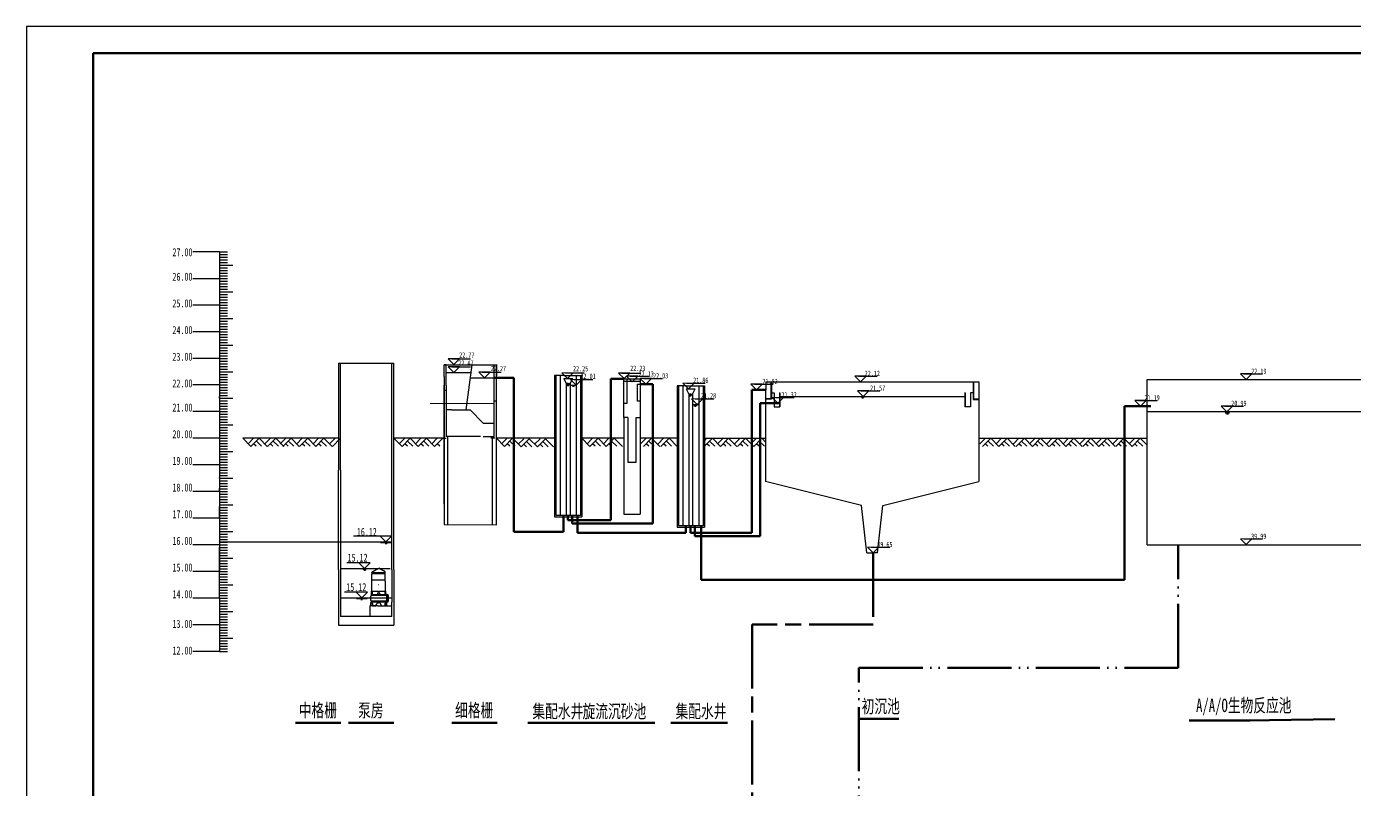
# Model space of a CAD drawing. Header units: millimetres. Extents: x 4839 to 6835, y 14 to 1430.
# Drawn here: x 5994.2 to 6492.1, y 1143.6 to 1429.6 of the extents above; entities that cross this region are included whole.
import ezdxf

# ---------------------------------------------------------------- set-up
doc = ezdxf.new("R2010")
doc.units = ezdxf.units.MM
doc.linetypes.add('ACAD_ISO05W100', pattern=[33, 24, -3, 0, -3, 0, -3])
doc.linetypes.add('ACAD_ISO08W100', pattern=[36, 24, -3, 6, -3])
for name, color, linetype, lineweight in [('回流污泥管', 82, 'ACAD_ISO05W100', 50), ('图层1', 7, 'Continuous', 53), ('标高', 250, 'Continuous', 20), ('污水管线', 5, 'Continuous', 50), ('污泥管线', 40, 'ACAD_ISO08W100', 50), ('细实线', 7, 'Continuous', 25)]:
    doc.layers.add(name, color=color, linetype=linetype, lineweight=lineweight)
for name, color, linetype in [('地面', 7, 'Continuous'), ('文字', 7, 'Continuous'), ('构筑物', 7, 'Continuous'), ('比例尺', 7, 'Continuous'), ('污水构筑物', 250, 'Continuous'), ('辅助线', 21, 'Continuous')]:
    doc.layers.add(name, color=color, linetype=linetype)
doc.styles.add('3', font='simfang.ttf', dxfattribs={"width": 0.7, "height": 3})
doc.styles.add('4', font='simfang.ttf', dxfattribs={"width": 0.7, "height": 8})
doc.styles.get("Standard").update_dxf_attribs({"font": 'txt', "bigfont": 'gbcbig.shx'})
doc.styles.add('长仿宋', font='simfang.ttf', dxfattribs={"width": 0.7, "height": 4})

msp = doc.modelspace()

# ---------------------------------------------------------------- linework, layer by layer
for p, q in [((6835.2, 1429.65), (5994.2, 1429.65)), ((5994.2, 1429.65), (5994.2, 835.65)), ((6066.59, 1345.23), (6056.59, 1345.23)), ((6066.59, 1345.23), (6069.59, 1345.23)), ((6066.59, 1344.23), (6069.59, 1344.23)), ((6066.59, 1343.23), (6069.59, 1343.23)), ((6066.59, 1342.23), (6069.59, 1342.23)), ((6066.59, 1341.23), (6069.59, 1341.23)), ((6066.59, 1340.23), (6071.59, 1340.23)), ((6056.59, 1335.23), (6066.59, 1335.23)), ((6066.59, 1339.23), (6069.59, 1339.23)), ((6066.59, 1338.23), (6069.59, 1338.23)), ((6066.59, 1337.23), (6069.59, 1337.23)), ((6066.59, 1336.23), (6069.59, 1336.23)), ((6066.59, 1335.23), (6069.59, 1335.23)), ((6066.59, 1334.23), (6069.59, 1334.23)), ((6066.59, 1333.23), (6069.59, 1333.23)), ((6066.59, 1332.23), (6069.59, 1332.23)), ((6066.59, 1331.23), (6069.59, 1331.23)), ((6066.59, 1330.23), (6071.59, 1330.23)), ((6066.59, 1325.23), (6056.59, 1325.23)), ((6066.59, 1329.23), (6069.59, 1329.23)), ((6066.59, 1328.23), (6069.59, 1328.23)), ((6066.59, 1327.23), (6069.59, 1327.23)), ((6066.59, 1326.23), (6069.59, 1326.23)), ((6066.59, 1325.23), (6069.59, 1325.23)), ((6066.59, 1324.23), (6069.59, 1324.23)), ((6066.59, 1323.23), (6069.59, 1323.23)), ((6066.59, 1322.23), (6069.59, 1322.23)), ((6066.59, 1321.23), (6069.59, 1321.23)), ((6066.59, 1320.23), (6071.59, 1320.23)), ((6066.59, 1315.23), (6056.59, 1315.23)), ((6066.59, 1319.23), (6069.59, 1319.23)), ((6066.59, 1318.23), (6069.59, 1318.23)), ((6066.59, 1317.23), (6069.59, 1317.23)), ((6066.59, 1316.23), (6069.59, 1316.23)), ((6066.59, 1315.23), (6069.59, 1315.23)), ((6066.59, 1314.23), (6069.59, 1314.23)), ((6066.59, 1313.23), (6069.59, 1313.23)), ((6066.59, 1312.23), (6069.59, 1312.23)), ((6066.59, 1311.23), (6069.59, 1311.23)), ((6066.59, 1310.23), (6071.59, 1310.23)), ((6066.59, 1305.23), (6056.59, 1305.23)), ((6066.59, 1309.23), (6069.59, 1309.23)), ((6066.59, 1308.23), (6069.59, 1308.23)), ((6066.59, 1307.23), (6069.59, 1307.23)), ((6066.59, 1306.23), (6069.59, 1306.23)), ((6066.59, 1305.23), (6069.59, 1305.23)), ((6066.59, 1304.23), (6069.59, 1304.23)), ((6066.59, 1303.23), (6069.59, 1303.23)), ((6066.59, 1302.23), (6069.59, 1302.23)), ((6066.59, 1301.23), (6069.59, 1301.23)), ((6066.59, 1300.23), (6071.59, 1300.23)), ((6111.15, 1303.43), (6111.15, 1266.26)), ((6111.95, 1263.26), (6111.95, 1303.43)), ((6131.15, 1263.26), (6131.15, 1303.43)), ((6131.95, 1263.26), (6131.95, 1303.43)), ((6151.57, 1302.84), (6150.77, 1302.84)), ((6150.77, 1298.39), (6150.77, 1302.82)), ((6151.57, 1295.52), (6151.57, 1302.85)), ((6151.57, 1299.93), (6160.93, 1299.92)), ((6159.05, 1285.95), (6161.29, 1302.84)), ((6169.57, 1275.95), (6169.57, 1302.84)), ((6170.37, 1242.82), (6170.37, 1302.91)), ((6170.37, 1302.91), (6170.37, 1298.52)), ((6066.59, 1295.23), (6056.59, 1295.23)), ((6066.59, 1299.23), (6069.59, 1299.23)), ((6066.59, 1298.23), (6069.59, 1298.23)), ((6066.59, 1297.23), (6069.59, 1297.23)), ((6066.59, 1296.23), (6069.59, 1296.23)), ((6066.59, 1295.23), (6069.59, 1295.23)), ((6131.95, 1263.26), (6131.95, 1297.13)), ((6150.77, 1298.39), (6150.77, 1242.87)), ((6150.77, 1250.52), (6150.77, 1295.22)), ((6151.57, 1295.22), (6151.57, 1295.52)), ((6151.57, 1295.09), (6151.57, 1295.22)), ((6151.57, 1295.09), (6151.57, 1275.95)), ((6197.93, 1295.35), (6196.69, 1295.35)), ((6197.51, 1294.95), (6196.91, 1294.95)), ((6066.59, 1294.23), (6069.59, 1294.23)), ((6066.59, 1293.23), (6069.59, 1293.23)), ((6066.59, 1292.23), (6069.59, 1292.23)), ((6066.59, 1291.23), (6069.59, 1291.23)), ((6066.59, 1290.23), (6071.59, 1290.23)), ((6151.57, 1293.19), (6150.77, 1293.19)), ((6169.57, 1291.74), (6169.57, 1292.04)), ((6169.57, 1275.95), (6169.57, 1291.74)), ((6243.89, 1291.42), (6242.65, 1291.42)), ((6243.47, 1291.03), (6242.87, 1291.03)), ((6308.46, 1290.68), (6307.21, 1290.68)), ((6308.03, 1290.28), (6307.43, 1290.28)), ((6066.59, 1285.23), (6056.59, 1285.23)), ((6066.59, 1289.23), (6069.59, 1289.23)), ((6066.59, 1288.23), (6069.59, 1288.23)), ((6066.59, 1287.23), (6069.59, 1287.23)), ((6066.59, 1286.23), (6069.59, 1286.23)), ((6066.59, 1285.23), (6069.59, 1285.23)), ((6169.57, 1288.21), (6145.53, 1288.27)), ((6153.56, 1285.95), (6151.57, 1285.95)), ((6153.56, 1285.95), (6159.05, 1285.95)), ((6159.05, 1285.95), (6160.58, 1285.95)), ((6160.58, 1285.95), (6165.36, 1280.95)), ((6169.57, 1289.29), (6170.37, 1289.29)), ((6245.7, 1287.59), (6244.45, 1287.59)), ((6245.27, 1287.19), (6244.67, 1287.19)), ((6066.59, 1284.23), (6069.59, 1284.23)), ((6066.59, 1283.23), (6069.59, 1283.23)), ((6066.59, 1282.23), (6069.59, 1282.23)), ((6066.59, 1281.23), (6069.59, 1281.23)), ((6066.59, 1280.23), (6071.59, 1280.23)), ((6165.36, 1280.95), (6169.57, 1280.95)), ((6066.59, 1275.23), (6056.59, 1275.23)), ((6066.59, 1279.23), (6069.59, 1279.23)), ((6066.59, 1278.23), (6069.59, 1278.23)), ((6066.59, 1277.23), (6069.59, 1277.23)), ((6066.59, 1276.23), (6069.59, 1276.23)), ((6066.59, 1275.23), (6069.59, 1275.23)), ((6150.17, 1275.26), (6151.57, 1275.26)), ((6152.17, 1242.87), (6152.17, 1275.95)), ((6164.36, 1275.95), (6162.77, 1275.95)), ((6165.36, 1275.95), (6169.57, 1275.95)), ((6168.97, 1242.87), (6168.97, 1275.95)), ((6066.59, 1274.23), (6069.59, 1274.23)), ((6066.59, 1273.23), (6069.59, 1273.23)), ((6066.59, 1272.23), (6069.59, 1272.23)), ((6066.59, 1271.23), (6069.59, 1271.23)), ((6066.59, 1270.23), (6071.59, 1270.23)), ((6066.59, 1265.23), (6056.59, 1265.23)), ((6066.59, 1269.23), (6069.59, 1269.23)), ((6066.59, 1268.23), (6069.59, 1268.23)), ((6066.59, 1267.23), (6069.59, 1267.23)), ((6066.59, 1266.23), (6069.59, 1266.23)), ((6066.59, 1265.23), (6069.59, 1265.23)), ((6066.59, 1264.23), (6069.59, 1264.23)), ((6066.59, 1263.23), (6069.59, 1263.23)), ((6066.59, 1262.23), (6069.59, 1262.23)), ((6066.59, 1261.23), (6069.59, 1261.23)), ((6066.59, 1260.23), (6071.59, 1260.23)), ((6111.15, 1225.86), (6111.15, 1263.26)), ((6111.95, 1263.26), (6111.95, 1208.42)), ((6131.15, 1225.86), (6131.15, 1263.26)), ((6131.95, 1225.86), (6131.95, 1263.26)), ((6066.59, 1255.23), (6056.59, 1255.23)), ((6066.59, 1259.23), (6069.59, 1259.23)), ((6066.59, 1258.23), (6069.59, 1258.23)), ((6066.59, 1257.23), (6069.59, 1257.23)), ((6066.59, 1256.23), (6069.59, 1256.23)), ((6066.59, 1255.23), (6069.59, 1255.23)), ((6066.59, 1254.23), (6069.59, 1254.23)), ((6066.59, 1253.23), (6069.59, 1253.23)), ((6066.59, 1252.23), (6069.59, 1252.23)), ((6066.59, 1251.23), (6069.59, 1251.23)), ((6066.59, 1250.23), (6071.59, 1250.23)), ((6066.59, 1249.23), (6069.59, 1249.23)), ((6066.59, 1248.23), (6069.59, 1248.23)), ((6066.59, 1247.23), (6069.59, 1247.23)), ((6066.59, 1246.23), (6069.59, 1246.23)), ((6066.59, 1245.23), (6069.59, 1245.23)), ((6066.59, 1244.23), (6069.59, 1244.23)), ((6066.59, 1243.23), (6069.59, 1243.23)), ((6066.59, 1242.23), (6069.59, 1242.23)), ((6066.59, 1241.23), (6069.59, 1241.23)), ((6066.59, 1240.23), (6071.59, 1240.23)), ((6066.59, 1235.23), (6056.59, 1235.23)), ((6066.59, 1239.23), (6069.59, 1239.23)), ((6066.59, 1238.23), (6069.59, 1238.23)), ((6066.59, 1237.23), (6069.59, 1237.23)), ((6066.59, 1236.23), (6069.59, 1236.23)), ((6066.59, 1235.23), (6069.59, 1235.23)), ((6111.95, 1236.43), (6131.15, 1236.43)), ((6126.82, 1238.55), (6116.82, 1238.55)), ((6126.82, 1238.55), (6128.94, 1236.43)), ((6131.07, 1238.55), (6126.82, 1238.55)), ((6130.94, 1236.03), (6126.94, 1236.03)), ((6128.93, 1236.03), (6128.33, 1236.03)), ((6129.24, 1235.63), (6128.64, 1235.63)), ((6128.93, 1236.03), (6129.53, 1236.03)), ((6128.94, 1236.43), (6131.07, 1238.55)), ((6066.59, 1234.23), (6069.59, 1234.23)), ((6066.59, 1233.23), (6069.59, 1233.23)), ((6066.59, 1232.23), (6069.59, 1232.23)), ((6066.59, 1231.23), (6069.59, 1231.23)), ((6066.59, 1230.23), (6071.59, 1230.23)), ((6131.15, 1233.84), (6131.15, 1233.84)), ((6066.59, 1225.23), (6056.59, 1225.23)), ((6066.59, 1229.23), (6069.59, 1229.23)), ((6066.59, 1228.23), (6069.59, 1228.23)), ((6066.59, 1227.23), (6069.59, 1227.23)), ((6066.59, 1226.23), (6069.59, 1226.23)), ((6066.59, 1225.23), (6069.59, 1225.23)), ((6120.95, 1226.43), (6123.07, 1228.55)), ((6123.72, 1224.95), (6123.72, 1225)), ((6123.72, 1224.95), (6123.72, 1224.95)), ((6123.78, 1225.11), (6126.14, 1226.53)), ((6128.64, 1225.11), (6126.28, 1226.53)), ((6128.7, 1224.95), (6128.7, 1225)), ((6131.15, 1225.86), (6131.15, 1213.84)), ((6131.95, 1225.86), (6131.95, 1217.86)), ((6066.59, 1224.23), (6069.59, 1224.23)), ((6066.59, 1223.23), (6069.59, 1223.23)), ((6066.59, 1222.23), (6069.59, 1222.23)), ((6066.59, 1221.23), (6069.59, 1221.23)), ((6066.59, 1220.23), (6071.59, 1220.23)), ((6123.72, 1218.52), (6123.72, 1224.56)), ((6123.72, 1224.56), (6128.7, 1224.56)), ((6123.72, 1224.56), (6123.72, 1224.31)), ((6123.72, 1222.21), (6128.7, 1222.21)), ((6123.85, 1224.82), (6126.21, 1224.82)), ((6128.57, 1224.82), (6123.85, 1224.82)), ((6124.1, 1224.56), (6124.1, 1224.82)), ((6128.57, 1224.82), (6126.21, 1224.82)), ((6128.31, 1224.56), (6128.31, 1224.82)), ((6128.7, 1224.56), (6128.57, 1224.56)), ((6128.7, 1221.7), (6128.7, 1224.56)), ((6128.7, 1221.7), (6128.7, 1217.97)), ((6066.59, 1215.23), (6056.59, 1215.23)), ((6066.59, 1219.23), (6069.59, 1219.23)), ((6066.59, 1218.23), (6069.59, 1218.23)), ((6066.59, 1217.23), (6069.59, 1217.23)), ((6066.59, 1216.23), (6069.59, 1216.23)), ((6066.59, 1215.23), (6066.59, 1205.23)), ((6066.59, 1215.23), (6069.59, 1215.23)), ((6111.15, 1217.86), (6111.15, 1213.84)), ((6112.04, 1215.41), (6131.24, 1215.41)), ((6121.86, 1215.01), (6117.86, 1215.01)), ((6123.24, 1214.45), (6123.24, 1216.07)), ((6123.55, 1216.38), (6123.59, 1216.38)), ((6123.59, 1217.33), (6123.59, 1217.97)), ((6123.59, 1217.97), (6128.82, 1217.97)), ((6123.59, 1217.97), (6123.72, 1217.97)), ((6123.59, 1216.7), (6123.59, 1217.33)), ((6123.59, 1216.7), (6125.76, 1216.7)), ((6123.59, 1216.38), (6123.59, 1216.7)), ((6123.72, 1216.7), (6123.59, 1216.7)), ((6123.59, 1216.38), (6126.21, 1216.38)), ((6123.72, 1217.97), (6123.72, 1218.52)), ((6123.85, 1217.84), (6123.85, 1216.82)), ((6125.76, 1216.7), (6126.66, 1216.7)), ((6125.89, 1216.82), (6125.89, 1217.21)), ((6125.89, 1216.7), (6125.89, 1216.7)), ((6126.02, 1217.33), (6126.4, 1217.33)), ((6126.21, 1216.38), (6128.82, 1216.38)), ((6126.53, 1217.21), (6126.53, 1216.82)), ((6126.66, 1216.7), (6128.82, 1216.7)), ((6128.57, 1217.84), (6128.57, 1216.82)), ((6128.82, 1217.97), (6128.7, 1217.97)), ((6128.82, 1217.97), (6128.7, 1217.97)), ((6128.7, 1216.7), (6128.82, 1216.7)), ((6128.82, 1217.97), (6128.82, 1216.7)), ((6128.82, 1217.33), (6128.82, 1217.97)), ((6128.82, 1216.7), (6128.82, 1217.33)), ((6128.82, 1216.7), (6128.82, 1216.38)), ((6128.82, 1216.38), (6128.87, 1216.38)), ((6129.18, 1216.7), (6129.18, 1213.83)), ((6129.43, 1216.7), (6129.18, 1216.7)), ((6129.18, 1216.07), (6129.18, 1214.45)), ((6129.43, 1213.83), (6129.43, 1216.7)), ((6129.43, 1213.83), (6129.43, 1216.7)), ((6129.43, 1216.7), (6129.69, 1216.7)), ((6129.69, 1216.7), (6129.69, 1213.83)), ((6129.94, 1216.33), (6129.69, 1216.33)), ((6129.69, 1216.07), (6129.69, 1214.45)), ((6129.69, 1215.26), (6129.69, 1214.14)), ((6129.94, 1214.14), (6129.94, 1216.33)), ((6129.94, 1215.42), (6129.94, 1215.42)), ((6129.94, 1215.42), (6130.71, 1215.42)), ((6129.94, 1215.42), (6130.71, 1215.42)), ((6129.94, 1215.42), (6130.71, 1215.42)), ((6131.95, 1217.86), (6131.95, 1205.13)), ((6066.59, 1214.23), (6069.59, 1214.23)), ((6066.59, 1213.23), (6069.59, 1213.23)), ((6066.59, 1212.23), (6069.59, 1212.23)), ((6066.59, 1211.23), (6069.59, 1211.23)), ((6066.59, 1210.23), (6071.59, 1210.23)), ((6111.15, 1213.84), (6111.15, 1205.13)), ((6120.16, 1214.61), (6119.56, 1214.61)), ((6122.95, 1212.46), (6122.94, 1208.52)), ((6124.79, 1212.44), (6122.94, 1212.44)), ((6123.24, 1212.36), (6123.24, 1213.52)), ((6123.37, 1213.03), (6123.37, 1213.35)), ((6123.37, 1212.36), (6123.37, 1213.03)), ((6128.87, 1214.14), (6123.55, 1214.14)), ((6128.87, 1213.83), (6123.55, 1213.83)), ((6123.59, 1214.14), (6123.59, 1213.83)), ((6123.87, 1213.35), (6123.87, 1212.36)), ((6123.87, 1212.44), (6124.84, 1212.44)), ((6125.81, 1212.44), (6124.79, 1212.44)), ((6124.84, 1212.44), (6125.16, 1212.44)), ((6125.16, 1212.36), (6125.52, 1213.33)), ((6125.78, 1213.48), (6126.21, 1213.48)), ((6125.81, 1212.44), (6129.11, 1212.44)), ((6126.64, 1213.48), (6126.21, 1213.48)), ((6127.26, 1212.36), (6126.9, 1213.33)), ((6127.26, 1212.44), (6128.55, 1212.44)), ((6128.55, 1213.35), (6128.55, 1212.36)), ((6128.82, 1213.83), (6128.82, 1214.14)), ((6129.05, 1213.03), (6129.05, 1213.35)), ((6129.05, 1212.36), (6129.05, 1213.03)), ((6129.05, 1212.44), (6129.18, 1212.44)), ((6129.11, 1212.44), (6131.15, 1212.44)), ((6129.18, 1213.83), (6129.43, 1213.83)), ((6129.18, 1213.52), (6129.18, 1212.36)), ((6129.69, 1213.83), (6129.43, 1213.83)), ((6129.69, 1214.14), (6129.94, 1214.14)), ((6131.15, 1208.44), (6131.15, 1213.84)), ((6066.59, 1205.23), (6056.59, 1205.23)), ((6066.59, 1209.23), (6069.59, 1209.23)), ((6066.59, 1208.23), (6069.59, 1208.23)), ((6066.59, 1207.23), (6069.59, 1207.23)), ((6066.59, 1206.23), (6069.59, 1206.23)), ((6066.59, 1205.23), (6069.59, 1205.23)), ((6066.59, 1205.23), (6069.59, 1205.23)), ((6111.15, 1205.13), (6131.96, 1205.13)), ((6111.95, 1208.49), (6131.15, 1208.49)), ((6131.23, 1209.62), (6131.23, 1209.62)), ((6066.59, 1204.23), (6069.59, 1204.23)), ((6066.59, 1203.23), (6069.59, 1203.23)), ((6066.59, 1202.23), (6069.59, 1202.23)), ((6066.59, 1201.23), (6069.59, 1201.23)), ((6066.59, 1200.23), (6071.59, 1200.23)), ((6066.59, 1195.23), (6056.59, 1195.23)), ((6066.59, 1199.23), (6069.59, 1199.23)), ((6066.59, 1198.23), (6069.59, 1198.23)), ((6066.59, 1197.23), (6069.59, 1197.23)), ((6066.59, 1196.23), (6069.59, 1196.23)), ((6066.59, 1195.23), (6069.59, 1195.23))]:
    msp.add_line(p, q)
at = {"lineweight": -3}
for p, q in [((6066.59, 1345.19), (6066.59, 1335.19)), ((6195.62, 1298.78), (6192.2, 1298.78)), ((6192.2, 1298.78), (6192.2, 1245.82)), ((6192.7, 1298.78), (6192.7, 1246.41)), ((6194.3, 1298.78), (6194.3, 1246.36)), ((6195.62, 1298.78), (6202.4, 1298.78)), ((6195.62, 1297.73), (6198.98, 1297.73)), ((6195.62, 1297.73), (6196.6, 1295.78)), ((6197.3, 1295.78), (6196.6, 1295.78)), ((6196.6, 1295.78), (6196.6, 1246.36)), ((6197.3, 1295.78), (6198, 1295.78)), ((6198, 1295.78), (6198.98, 1297.73)), ((6198, 1295.78), (6198, 1246.36)), ((6198.75, 1294.97), (6199.66, 1294.97)), ((6200.3, 1298.79), (6200.27, 1246.31)), ((6201.9, 1298.78), (6201.9, 1246.35)), ((6202.4, 1298.78), (6202.4, 1245.82)), ((6241.59, 1294.86), (6238.17, 1294.86)), ((6238.17, 1294.86), (6238.17, 1241.9)), ((6238.67, 1294.86), (6238.67, 1242.49)), ((6240.27, 1294.86), (6240.27, 1242.44)), ((6241.59, 1294.86), (6248.37, 1294.86)), ((6246.27, 1294.86), (6246.24, 1242.39)), ((6247.87, 1294.86), (6247.87, 1242.43)), ((6248.37, 1294.86), (6248.37, 1259.36)), ((6241.59, 1293.8), (6244.95, 1293.8)), ((6241.59, 1293.8), (6242.57, 1291.85)), ((6243.27, 1291.85), (6242.57, 1291.85)), ((6242.57, 1291.85), (6242.57, 1242.44)), ((6243.27, 1291.85), (6243.97, 1291.85)), ((6243.97, 1291.85), (6244.95, 1293.8)), ((6243.97, 1291.85), (6243.97, 1242.44)), ((6218.16, 1283.03), (6218.16, 1246.78)), ((6224.26, 1283.03), (6224.26, 1246.78)), ((6162.8, 1275.93), (6151.37, 1275.86)), ((6066.59, 1255.23), (6066.59, 1256.53)), ((6066.59, 1255.23), (6066.59, 1255.53)), ((6066.59, 1245.23), (6056.59, 1245.23)), ((6066.59, 1245.23), (6066.59, 1249.63)), ((6066.59, 1235.23), (6066.59, 1235.53))]:
    msp.add_line(p, q, dxfattribs=at)
at = {"lineweight": 53}
for p, q in [((6306.68, 1170.04), (6321.27, 1170.04)), ((6430.13, 1169.37), (6452.92, 1169.37)), ((6452.1, 1169.37), (6484.73, 1169.9))]:
    msp.add_line(p, q, dxfattribs=at)
for centre in [(6126.02, 1217.21), (6126.4, 1217.21)]:
    msp.add_circle(centre, 0.0638)
for centre, radius, start, end in [((6123.85, 1225), 0.128, 121.0717, 180), ((6123.85, 1224.95), 0.128, 180, 270), ((6128.57, 1224.95), 0.128, 270, 0), ((6128.57, 1225), 0.128, 0, 58.9283), ((6126.21, 1220.18), 0.128, 58.9283, 121.0717), ((6123.55, 1216.07), 0.303, 90, 180), ((6123.72, 1217.84), 0.128, 0, 90), ((6123.72, 1216.82), 0.128, 270, 0), ((6125.76, 1216.82), 0.128, 270, 0), ((6126.02, 1217.21), 0.128, 90, 180), ((6126.4, 1217.21), 0.128, 0, 90), ((6126.66, 1216.82), 0.128, 180, 270), ((6128.7, 1217.84), 0.128, 90, 180), ((6128.7, 1216.82), 0.128, 180, 270), ((6128.87, 1216.68), 0.303, 270, 0), ((6123.55, 1214.45), 0.303, 180, 270), ((6123.55, 1213.52), 0.303, 90, 180), ((6123.62, 1213.19), 0.291, 31.9462, 148.0538), ((6125.78, 1213.18), 0.303, 90, 149.9538), ((6126.64, 1213.18), 0.303, 30.0462, 90), ((6128.8, 1213.19), 0.291, 31.9462, 148.0538), ((6128.87, 1213.84), 0.303, 0, 90), ((6128.87, 1213.52), 0.303, 0, 90)]:
    msp.add_arc(centre, radius, start, end)
at = {"layer": 'Defpoints', "lineweight": -3}
for p, q in [((6152.27, 1305), (6154.39, 1302.87)), ((6156.51, 1305), (6152.27, 1305)), ((6153.62, 1305), (6160.62, 1305)), ((6154.39, 1302.87), (6156.51, 1305)), ((6150.77, 1302.85), (6170.37, 1302.85)), ((6152.35, 1302.03), (6154.47, 1299.91)), ((6156.59, 1302.03), (6152.35, 1302.03)), ((6153.69, 1302.03), (6160.69, 1302.03)), ((6154.47, 1299.91), (6156.59, 1302.03)), ((6163.81, 1300.08), (6165.93, 1297.96)), ((6168.05, 1300.08), (6163.81, 1300.08)), ((6165.16, 1300.08), (6172.16, 1300.08)), ((6165.93, 1297.96), (6168.05, 1300.08)), ((6216.13, 1299.73), (6218.25, 1297.61)), ((6220.37, 1299.73), (6216.13, 1299.73)), ((6217.47, 1299.73), (6224.47, 1299.73)), ((6218.25, 1297.61), (6220.37, 1299.73)), ((6160.64, 1297.93), (6169.57, 1297.93)), ((6218.16, 1297.53), (6224.26, 1297.53)), ((6219.15, 1298.59), (6221.27, 1296.46)), ((6223.39, 1298.59), (6219.15, 1298.59)), ((6220.49, 1298.59), (6227.49, 1298.59)), ((6221.27, 1296.46), (6223.39, 1298.59)), ((6223.26, 1295.53), (6224.26, 1295.53)), ((6224.28, 1297.66), (6226.4, 1295.54)), ((6228.53, 1297.66), (6224.28, 1297.66)), ((6225.63, 1297.66), (6232.63, 1297.66)), ((6226.4, 1295.54), (6228.53, 1297.66)), ((6265.82, 1295.55), (6267.94, 1293.43)), ((6270.07, 1295.55), (6265.82, 1295.55)), ((6267.17, 1295.55), (6274.17, 1295.55)), ((6267.94, 1293.43), (6270.07, 1295.55)), ((6271.4, 1296.43), (6351.23, 1296.43)), ((6271.4, 1296.43), (6271.4, 1293.43)), ((6273.32, 1296.43), (6273.32, 1290.08)), ((6273.52, 1296.43), (6273.52, 1289.88)), ((6304.77, 1298.58), (6306.89, 1296.45)), ((6309.02, 1298.58), (6304.77, 1298.58)), ((6306.12, 1298.58), (6313.12, 1298.58)), ((6306.89, 1296.45), (6309.02, 1298.58)), ((6349.12, 1296.4), (6349.12, 1289.85)), ((6349.32, 1296.4), (6349.32, 1290.05)), ((6351.23, 1296.43), (6351.23, 1293.43)), ((6414.36, 1235.23), (6414.36, 1297.23)), ((6414.36, 1297.23), (6501.36, 1297.23)), ((6449.34, 1299.38), (6451.47, 1297.26)), ((6453.59, 1299.38), (6449.34, 1299.38)), ((6450.69, 1299.38), (6457.69, 1299.38)), ((6451.47, 1297.26), (6453.59, 1299.38)), ((6271.32, 1293.43), (6271.32, 1259.03)), ((6273.32, 1290.08), (6271.32, 1290.08)), ((6273.52, 1289.88), (6271.32, 1289.88)), ((6273.52, 1292.32), (6274.52, 1292.32)), ((6274.52, 1292.32), (6274.52, 1287.04)), ((6276.52, 1292.32), (6276.52, 1287.04)), ((6276.52, 1292.32), (6276.62, 1292.32)), ((6276.62, 1292.32), (6276.62, 1287.04)), ((6276.62, 1290.93), (6346.02, 1290.92)), ((6305.76, 1293.04), (6307.88, 1290.92)), ((6310, 1293.04), (6305.76, 1293.04)), ((6307.1, 1293.04), (6314.1, 1293.04)), ((6307.88, 1290.92), (6310, 1293.04)), ((6346.02, 1292.29), (6346.01, 1287.01)), ((6346.12, 1292.29), (6346.02, 1292.29)), ((6346.12, 1292.29), (6346.11, 1287.01)), ((6348.12, 1292.29), (6348.11, 1287.01)), ((6349.12, 1292.29), (6348.12, 1292.29)), ((6349.12, 1289.85), (6351.32, 1289.85)), ((6349.32, 1290.05), (6351.32, 1290.05)), ((6351.32, 1293.43), (6351.32, 1259.03)), ((6219.25, 1288.27), (6218.16, 1288.27)), ((6274.52, 1287.04), (6276.52, 1287.04)), ((6276.52, 1287.04), (6276.62, 1287.04)), ((6346.11, 1287.01), (6346.01, 1287.01)), ((6348.11, 1287.01), (6346.11, 1287.01)), ((6409.76, 1289.42), (6411.88, 1287.29)), ((6414, 1289.42), (6409.76, 1289.42)), ((6411.11, 1289.42), (6418.11, 1289.42)), ((6411.88, 1287.29), (6414, 1289.42)), ((6442.19, 1287.33), (6444.31, 1285.21)), ((6446.43, 1287.33), (6442.19, 1287.33)), ((6443.54, 1287.33), (6450.54, 1287.33)), ((6444.31, 1285.21), (6446.43, 1287.33)), ((6222.73, 1283.03), (6224.26, 1283.03)), ((6111.15, 1266.26), (6111.15, 1263.26)), ((6307.32, 1250.03), (6271.32, 1259.03)), ((6315.32, 1250.03), (6351.32, 1259.03)), ((6309.32, 1232.23), (6307.32, 1250.03)), ((6313.32, 1232.23), (6315.32, 1250.03)), ((6218.16, 1246.78), (6224.26, 1246.78)), ((6150.77, 1242.87), (6170.37, 1242.82)), ((6066.59, 1236.23), (6066.59, 1236.43)), ((6066.59, 1236.43), (6111.95, 1236.43)), ((6313.32, 1232.23), (6311.32, 1232.23)), ((6111.15, 1225.86), (6111.15, 1217.86)), ((6111.95, 1226.43), (6130.55, 1226.43)), ((6123.07, 1228.55), (6114.28, 1228.55)), ((6118.83, 1228.55), (6120.95, 1226.43)), ((6120.93, 1226.04), (6120.33, 1226.04)), ((6121.25, 1225.63), (6120.65, 1225.63)), ((6120.93, 1226.04), (6121.53, 1226.04)), ((6117.74, 1217.53), (6113.46, 1217.53)), ((6117.74, 1217.55), (6119.86, 1215.42)), ((6121.98, 1217.53), (6117.74, 1217.53)), ((6119.86, 1215.42), (6121.98, 1217.55))]:
    msp.add_line(p, q, dxfattribs=at)
at = {"layer": 'Defpoints'}
for p, q in [((6111.15, 1303.43), (6131.95, 1303.43)), ((6066.59, 1260.23), (6066.59, 1260.53)), ((6066.59, 1252.23), (6066.59, 1252.23)), ((6066.59, 1246.23), (6066.59, 1246.93)), ((6066.59, 1215.23), (6066.59, 1225.19)), ((6066.59, 1205.23), (6066.59, 1195.23))]:
    msp.add_line(p, q, dxfattribs=at)
at = {"layer": 'Defpoints', "lineweight": 53}
msp.add_line((6351.32, 1259.03), (6351.32, 1259.03), dxfattribs=at)
at = {"layer": 'Defpoints', "color": 5, "lineweight": 53}
for p, q in [((6243.21, 1239.78), (6243.21, 1242.43)), ((6244.83, 1238.49), (6244.83, 1242.43)), ((6266.2, 1239.78), (6243.21, 1239.78)), ((6269.34, 1238.49), (6244.83, 1238.49))]:
    msp.add_line(p, q, dxfattribs=at)
at = {"layer": '回流污泥管'}
for p, q in [((6425.98, 1189.2), (6425.98, 1235.23)), ((6306.3, 1117.23), (6306.3, 1189.2)), ((6306.3, 1189.2), (6425.98, 1189.2))]:
    msp.add_line(p, q, dxfattribs=at)
at = {"layer": '图层1'}
for p, q in [((6825.2, 1419.65), (6019.2, 1419.65)), ((6019.2, 1419.65), (6019.2, 845.65)), ((6095.05, 1168.58), (6112.07, 1168.58)), ((6114.92, 1168.58), (6131.94, 1168.58)), ((6153.69, 1168.58), (6170.71, 1168.58)), ((6182.18, 1168.58), (6199.2, 1168.58)), ((6199.2, 1168.58), (6203.38, 1168.58)), ((6203.38, 1168.58), (6220.4, 1168.58)), ((6220.4, 1168.58), (6224.59, 1168.58)), ((6224.59, 1168.58), (6229.76, 1168.58)), ((6235.84, 1168.58), (6252.87, 1168.58)), ((6252.87, 1168.58), (6257.05, 1168.58))]:
    msp.add_line(p, q, dxfattribs=at)
at = {"layer": '地面'}
for p, q in [((6111.15, 1275.23), (6075.29, 1275.23)), ((6078.34, 1272.18), (6075.29, 1275.23)), ((6077.28, 1273.15), (6079.35, 1275.23)), ((6078.34, 1272.18), (6081.38, 1275.23)), ((6084.43, 1272.18), (6081.38, 1275.23)), ((6083.54, 1273.15), (6085.62, 1275.23)), ((6084.6, 1272.18), (6087.65, 1275.23)), ((6090.69, 1272.18), (6087.65, 1275.23)), ((6089.28, 1273.15), (6091.36, 1275.23)), ((6090.34, 1272.18), (6093.39, 1275.23)), ((6096.44, 1272.18), (6093.39, 1275.23)), ((6095.51, 1273.15), (6097.58, 1275.23)), ((6096.57, 1272.18), (6099.61, 1275.23)), ((6102.66, 1272.18), (6099.61, 1275.23)), ((6101.61, 1273.15), (6103.68, 1275.23)), ((6102.67, 1272.18), (6105.72, 1275.23)), ((6108.76, 1272.18), (6105.72, 1275.23)), ((6107.83, 1273.15), (6109.91, 1275.23)), ((6108.89, 1272.18), (6111.94, 1275.23)), ((6150.77, 1275.23), (6131.95, 1275.23)), ((6135, 1272.18), (6131.95, 1275.23)), ((6133.94, 1273.15), (6136.01, 1275.23)), ((6135, 1272.18), (6138.04, 1275.23)), ((6141.09, 1272.18), (6138.04, 1275.23)), ((6140.03, 1273.15), (6142.1, 1275.23)), ((6141.09, 1272.18), (6144.14, 1275.23)), ((6147.18, 1272.18), (6144.14, 1275.23)), ((6146.12, 1273.15), (6148.2, 1275.23)), ((6147.18, 1272.18), (6150.23, 1275.23)), ((6192.2, 1275.23), (6170.37, 1275.23)), ((6173.41, 1272.18), (6170.37, 1275.23)), ((6172.35, 1273.15), (6174.43, 1275.23)), ((6173.41, 1272.18), (6176.46, 1275.23)), ((6179.5, 1272.18), (6176.46, 1275.23)), ((6179.66, 1272.02), (6176.61, 1275.07)), ((6178.6, 1272.99), (6180.68, 1275.07)), ((6179.66, 1272.02), (6182.71, 1275.07)), ((6185.75, 1272.02), (6182.71, 1275.07)), ((6185.75, 1272.02), (6182.71, 1275.07)), ((6184.69, 1272.99), (6186.77, 1275.07)), ((6185.75, 1272.02), (6188.8, 1275.07)), ((6191.84, 1272.02), (6188.8, 1275.07)), ((6191.84, 1272.02), (6188.8, 1275.07)), ((6218.16, 1275.23), (6202.4, 1275.23)), ((6205.45, 1272.18), (6202.4, 1275.23)), ((6204.39, 1273.15), (6206.46, 1275.23)), ((6205.45, 1272.18), (6208.49, 1275.23)), ((6211.54, 1272.18), (6208.49, 1275.23)), ((6211.54, 1272.18), (6208.49, 1275.23)), ((6210.48, 1273.15), (6212.56, 1275.23)), ((6211.54, 1272.18), (6214.59, 1275.23)), ((6217.63, 1272.18), (6214.59, 1275.23)), ((6238.17, 1275.23), (6224.26, 1275.23)), ((6224.45, 1273.15), (6226.53, 1275.23)), ((6225.52, 1272.18), (6228.56, 1275.23)), ((6231.61, 1272.18), (6228.56, 1275.23)), ((6231.01, 1273.15), (6233.09, 1275.23)), ((6232.08, 1272.18), (6235.12, 1275.23)), ((6238.17, 1272.18), (6235.12, 1275.23)), ((6248.28, 1274.19), (6249.32, 1275.23)), ((6254.39, 1272.18), (6251.35, 1275.23)), ((6253.33, 1273.15), (6255.41, 1275.23)), ((6254.39, 1272.18), (6257.44, 1275.23)), ((6260.48, 1272.18), (6257.44, 1275.23)), ((6259.72, 1273.15), (6261.8, 1275.23)), ((6260.78, 1272.18), (6263.83, 1275.23)), ((6266.87, 1272.18), (6263.83, 1275.23)), ((6265.81, 1273.15), (6267.89, 1275.23)), ((6266.87, 1272.18), (6269.92, 1275.23)), ((6351.65, 1273.15), (6353.72, 1275.23)), ((6352.71, 1272.18), (6355.75, 1275.23)), ((6358.8, 1272.18), (6355.75, 1275.23)), ((6357.74, 1273.15), (6359.82, 1275.23)), ((6358.8, 1272.18), (6361.85, 1275.23)), ((6364.89, 1272.18), (6361.85, 1275.23)), ((6365.31, 1272.18), (6368.36, 1275.23)), ((6371.4, 1272.18), (6368.36, 1275.23)), ((6370.34, 1273.15), (6372.42, 1275.23)), ((6371.4, 1272.18), (6374.45, 1275.23)), ((6377.49, 1272.18), (6374.45, 1275.23)), ((6376.75, 1273.15), (6378.83, 1275.23)), ((6377.81, 1272.18), (6380.86, 1275.23)), ((6383.9, 1272.18), (6380.86, 1275.23)), ((6382.84, 1273.15), (6384.92, 1275.23)), ((6383.9, 1272.18), (6386.95, 1275.23)), ((6389.99, 1272.18), (6386.95, 1275.23)), ((6389.18, 1273.15), (6391.26, 1275.23)), ((6390.24, 1272.18), (6393.29, 1275.23)), ((6396.33, 1272.18), (6393.29, 1275.23)), ((6395.27, 1273.15), (6397.35, 1275.23)), ((6396.33, 1272.18), (6399.38, 1275.23)), ((6402.42, 1272.18), (6399.38, 1275.23)), ((6401.57, 1273.15), (6403.65, 1275.23)), ((6402.63, 1272.18), (6405.68, 1275.23)), ((6408.73, 1272.18), (6405.68, 1275.23)), ((6407.66, 1273.15), (6409.74, 1275.23)), ((6408.73, 1272.18), (6411.77, 1275.23)), ((6414.36, 1272.63), (6411.77, 1275.23)), ((6080.32, 1272.23), (6079.35, 1273.2)), ((6082.35, 1272.23), (6080.37, 1274.21)), ((6086.59, 1272.23), (6085.62, 1273.2)), ((6088.62, 1272.23), (6086.63, 1274.21)), ((6092.33, 1272.23), (6091.36, 1273.2)), ((6094.36, 1272.23), (6092.38, 1274.21)), ((6098.55, 1272.23), (6097.58, 1273.2)), ((6100.58, 1272.23), (6098.6, 1274.21)), ((6104.65, 1272.23), (6103.68, 1273.2)), ((6106.68, 1272.23), (6104.7, 1274.21)), ((6136.98, 1272.23), (6136.01, 1273.2)), ((6139.01, 1272.23), (6137.03, 1274.21)), ((6143.07, 1272.23), (6142.1, 1273.2)), ((6145.1, 1272.23), (6143.12, 1274.21)), ((6149.17, 1272.23), (6148.2, 1273.2)), ((6175.4, 1272.23), (6174.43, 1273.2)), ((6177.43, 1272.23), (6175.44, 1274.21)), ((6181.65, 1272.07), (6180.68, 1273.04)), ((6183.68, 1272.07), (6181.69, 1274.06)), ((6187.74, 1272.07), (6186.77, 1273.04)), ((6189.77, 1272.07), (6187.78, 1274.06)), ((6207.43, 1272.23), (6206.46, 1273.2)), ((6209.46, 1272.23), (6207.48, 1274.21)), ((6213.52, 1272.23), (6212.56, 1273.2)), ((6215.56, 1272.23), (6213.57, 1274.21)), ((6227.5, 1272.23), (6226.53, 1273.2)), ((6229.53, 1272.23), (6227.55, 1274.21)), ((6234.06, 1272.23), (6233.09, 1273.2)), ((6236.09, 1272.23), (6234.11, 1274.21)), ((6250.29, 1272.23), (6249.32, 1273.2)), ((6252.32, 1272.23), (6250.33, 1274.21)), ((6256.38, 1272.23), (6255.41, 1273.2)), ((6258.41, 1272.23), (6256.42, 1274.21)), ((6262.77, 1272.23), (6261.8, 1273.2)), ((6264.8, 1272.23), (6262.81, 1274.21)), ((6268.86, 1272.23), (6267.89, 1273.2)), ((6270.89, 1272.23), (6268.9, 1274.21)), ((6354.69, 1272.23), (6353.72, 1273.2)), ((6356.72, 1272.23), (6354.74, 1274.21)), ((6360.79, 1272.23), (6359.82, 1273.2)), ((6362.82, 1272.23), (6360.83, 1274.21)), ((6367.3, 1272.23), (6366.33, 1273.2)), ((6369.33, 1272.23), (6367.34, 1274.21)), ((6373.39, 1272.23), (6372.42, 1273.2)), ((6375.42, 1272.23), (6373.43, 1274.21)), ((6379.8, 1272.23), (6378.83, 1273.2)), ((6381.83, 1272.23), (6379.84, 1274.21)), ((6385.89, 1272.23), (6384.92, 1273.2)), ((6387.92, 1272.23), (6385.93, 1274.21)), ((6392.23, 1272.23), (6391.26, 1273.2)), ((6394.26, 1272.23), (6392.27, 1274.21)), ((6398.32, 1272.23), (6397.35, 1273.2)), ((6400.35, 1272.23), (6398.36, 1274.21)), ((6404.62, 1272.23), (6403.65, 1273.2)), ((6406.65, 1272.23), (6404.66, 1274.21)), ((6410.71, 1272.23), (6409.74, 1273.2)), ((6412.74, 1272.23), (6410.76, 1274.21))]:
    msp.add_line(p, q, dxfattribs=at)
at = {"layer": '地面', "lineweight": -3}
for p, q in [((6247.87, 1275.23), (6271.32, 1275.23)), ((6248.3, 1272.18), (6251.35, 1275.23)), ((6271.44, 1273.7), (6269.92, 1275.23)), ((6351.32, 1275.23), (6414.36, 1275.23)), ((6364.25, 1273.15), (6366.33, 1275.23))]:
    msp.add_line(p, q, dxfattribs=at)
at = {"layer": '地面', "color": 0, "lineweight": -3}
for p, q in [((6192.2, 1245.82), (6202.4, 1245.82)), ((6238.17, 1241.9), (6248.37, 1241.9))]:
    msp.add_line(p, q, dxfattribs=at)
at = {"layer": '构筑物', "color": 0}
msp.add_line((6169.74, 1275.31), (6168.34, 1275.31), dxfattribs=at)
at = {"layer": '标高'}
for p, q in [((6194.97, 1299.85), (6197.09, 1297.73)), ((6199.21, 1299.85), (6194.97, 1299.85)), ((6197.09, 1297.73), (6199.21, 1299.85)), ((6198.18, 1297.3), (6200.3, 1295.18)), ((6202.42, 1297.3), (6198.18, 1297.3)), ((6200.3, 1295.18), (6202.42, 1297.3)), ((6240.32, 1295.97), (6242.44, 1293.85)), ((6244.56, 1295.97), (6240.32, 1295.97)), ((6242.44, 1293.85), (6244.56, 1295.97)), ((6243.54, 1290.06), (6245.66, 1287.93)), ((6247.78, 1290.06), (6243.54, 1290.06)), ((6245.66, 1287.93), (6247.78, 1290.06)), ((6273.74, 1290.55), (6275.86, 1288.43)), ((6277.98, 1290.55), (6273.74, 1290.55)), ((6275.86, 1288.43), (6277.98, 1290.55)), ((6449.34, 1237.48), (6451.47, 1235.36)), ((6453.59, 1237.48), (6449.34, 1237.48)), ((6451.47, 1235.36), (6453.59, 1237.48)), ((6309.52, 1234.38), (6311.64, 1232.26)), ((6313.76, 1234.38), (6309.52, 1234.38)), ((6311.64, 1232.26), (6313.76, 1234.38)), ((6123.07, 1228.55), (6118.83, 1228.55))]:
    msp.add_line(p, q, dxfattribs=at)
at = {"layer": '标高', "lineweight": -3}
for p, q in [((6196.31, 1299.85), (6203.31, 1299.85)), ((6199.52, 1297.3), (6206.52, 1297.3)), ((6241.66, 1295.97), (6248.66, 1295.97)), ((6244.89, 1290.06), (6251.89, 1290.06)), ((6275.09, 1290.55), (6282.09, 1290.55)), ((6450.69, 1237.48), (6457.69, 1237.48)), ((6310.87, 1234.38), (6317.87, 1234.38))]:
    msp.add_line(p, q, dxfattribs=at)
at = {"layer": '比例尺', "lineweight": -3}
for p, q in [((6066.59, 1345.19), (6066.59, 1225.19)), ((6198, 1295.15), (6200.3, 1295.15)), ((6199.04, 1294.81), (6199.52, 1294.81)), ((6243.97, 1287.92), (6246.26, 1287.92)), ((6414.36, 1235.23), (6501.36, 1235.23)), ((6066.59, 1225.19), (6066.59, 1234.36)), ((6066.59, 1225.19), (6066.59, 1233.46)), ((6309.32, 1232.23), (6311.32, 1232.23)), ((6066.59, 1225.19), (6066.59, 1228.46))]:
    msp.add_line(p, q, dxfattribs=at)
at = {"layer": '比例尺', "lineweight": 53}
for p, q in [((6443.62, 1284.86), (6445.27, 1284.86)), ((6444.09, 1284.5), (6444.87, 1284.5))]:
    msp.add_line(p, q, dxfattribs=at)
at = {"layer": '污水构筑物', "lineweight": -3}
for p, q in [((6160.93, 1299.92), (6161.07, 1299.77)), ((6248.37, 1294.86), (6248.37, 1241.93))]:
    msp.add_line(p, q, dxfattribs=at)
at = {"layer": '污水构筑物', "color": 0, "lineweight": -3}
for p, q in [((6201.9, 1246.35), (6192.7, 1246.35)), ((6247.87, 1242.43), (6238.67, 1242.43))]:
    msp.add_line(p, q, dxfattribs=at)
at = {"layer": '污水管线', "lineweight": 53}
for p, q in [((6169.57, 1297.93), (6176.93, 1297.93)), ((6176.93, 1297.93), (6176.93, 1240.2)), ((6218.16, 1297.53), (6213.27, 1297.53)), ((6213.27, 1297.53), (6213.27, 1244.49)), ((6224.26, 1295.53), (6229.07, 1295.53)), ((6229.07, 1295.53), (6229.07, 1243.23)), ((6271.32, 1293.43), (6266.2, 1293.43)), ((6266.2, 1293.43), (6266.2, 1239.78)), ((6276.52, 1288.43), (6269.34, 1288.43)), ((6269.34, 1288.43), (6269.34, 1238.49)), ((6405.87, 1287.23), (6415.8, 1287.23)), ((6405.87, 1222.21), (6405.87, 1287.23)), ((6066.59, 1279.23), (6066.59, 1279.23)), ((6195.49, 1240.2), (6195.49, 1246.35)), ((6197.15, 1244.49), (6197.15, 1246.35)), ((6198.75, 1243.23), (6198.75, 1246.35)), ((6200.76, 1239.8), (6200.76, 1246.35)), ((6176.93, 1240.2), (6195.49, 1240.2)), ((6213.27, 1244.49), (6197.15, 1244.49)), ((6229.07, 1243.23), (6198.75, 1243.23)), ((6241.38, 1242.43), (6241.38, 1239.8)), ((6247.11, 1242.43), (6247.11, 1222.21)), ((6241.38, 1239.8), (6200.76, 1239.8)), ((6247.11, 1222.21), (6405.87, 1222.21))]:
    msp.add_line(p, q, dxfattribs=at)
at = {"layer": '污水管线', "color": 0, "lineweight": -3}
for p, q in [((6224.26, 1296.53), (6218.16, 1296.53)), ((6414.36, 1285.23), (6501.36, 1285.23))]:
    msp.add_line(p, q, dxfattribs=at)
at = {"layer": '污泥管线'}
for p, q in [((6311.64, 1232.26), (6311.64, 1205.43)), ((6311.64, 1205.43), (6266.23, 1205.43)), ((6266.23, 1205.43), (6266.23, 1126.79))]:
    msp.add_line(p, q, dxfattribs=at)
at = {"layer": '细实线', "linetype": 'ByBlock', "lineweight": -3}
for p, q in [((6218.16, 1283.03), (6218.16, 1297.53)), ((6224.26, 1297.53), (6224.26, 1283.03)), ((6219.69, 1283.03), (6218.16, 1283.03)), ((6219.69, 1283.03), (6219.69, 1266.23)), ((6222.73, 1266.23), (6222.73, 1283.03)), ((6219.69, 1266.23), (6222.73, 1266.23))]:
    msp.add_line(p, q, dxfattribs=at)
at = {"layer": '细实线', "lineweight": -3}
for p, q in [((6219.25, 1297.53), (6219.25, 1288.27)), ((6223.26, 1289.14), (6223.26, 1295.53))]:
    msp.add_line(p, q, dxfattribs=at)
at = {"layer": '细实线'}
msp.add_line((6224.26, 1289.14), (6223.26, 1289.14), dxfattribs=at)
at = {"layer": '辅助线', "lineweight": -3}
for p, q in [((6066.59, 1323.23), (6066.59, 1322.93)), ((6066.59, 1290.23), (6066.59, 1290.93)), ((6066.59, 1290.23), (6066.59, 1290.73)), ((6066.59, 1287.23), (6066.59, 1287.33)), ((6066.59, 1264.23), (6066.59, 1264.23)), ((6066.59, 1264.23), (6066.59, 1264.23)), ((6066.59, 1264.23), (6066.59, 1264.23)), ((6066.59, 1264.23), (6066.59, 1264.23)), ((6066.59, 1264.23), (6066.59, 1263.92)), ((6066.59, 1255.23), (6066.59, 1255.53)), ((6066.59, 1255.23), (6066.59, 1255.23)), ((6066.59, 1255.23), (6066.59, 1255.23)), ((6066.59, 1235.23), (6066.59, 1235.53)), ((6066.59, 1235.23), (6066.59, 1235.23))]:
    msp.add_line(p, q, dxfattribs=at)

# ---------------------------------------------------------------- texts
at = {"char_height": 3, "width": 26.6444, "attachment_point": 1, "style": '3'}
for s, insert in [('27.00', (6048.9, 1346.53)), ('26.00', (6048.9, 1337.34)), ('25.00', (6048.9, 1327.34)), ('24.00', (6048.9, 1317.34)), ('23.00', (6048.9, 1307.34)), ('22.00', (6048.9, 1297.34)), ('21.00', (6048.9, 1288.29)), ('20.00', (6048.9, 1278.29)), ('19.00', (6048.9, 1268.29)), ('18.00', (6048.9, 1258.29)), ('17.00', (6048.9, 1248.29)), ('16.00', (6048.9, 1238.29)), ('15.00', (6048.9, 1228.29)), ('14.00', (6048.9, 1218.29)), ('13.00', (6048.9, 1207.16)), ('12.00', (6048.9, 1197.16))]:
    msp.add_mtext(s, dxfattribs=dict(at, insert=insert))
at = {"insert": (6121.79, 1240.11), "char_height": 3, "width": 9.9267, "attachment_point": 5}
msp.add_mtext('{\\fFangSong|b0|i0|c134|p49;\\W0.7;16.12}', dxfattribs=at)
at = {"lineweight": -3, "insert": (6307.35, 1174.46), "char_height": 5, "width": 62.8653, "attachment_point": 4, "style": '4'}
msp.add_mtext('{\\fFangSong_GB2312|b0|i0|c134|p49;初沉池}', dxfattribs=at)
at = {"lineweight": 53, "insert": (6432.74, 1177.59), "char_height": 5, "width": 51.9849, "attachment_point": 1, "style": '4'}
msp.add_mtext('{\\fFangSong_GB2312|b0|i0|c134|p49;A/A/O生物反应池}', dxfattribs=at)
at = {"layer": 'Defpoints', "lineweight": -3, "char_height": 2, "style": '长仿宋'}
for s, insert, width, attachment_point in [('22.47', (6158.94, 1303.45), 4.6942, 5), ('22.12', (6311.33, 1298.58), 4.6212, 8), ('20.99', (6448.8, 1287.33), 4.7425, 8)]:
    msp.add_mtext(s, dxfattribs=dict(at, insert=insert, width=width, attachment_point=attachment_point))
at = {"layer": 'Defpoints', "lineweight": -3, "char_height": 3, "width": 9.9267, "attachment_point": 5}
for insert in [(6118.31, 1230.46), (6117.84, 1219.41)]:
    msp.add_mtext('{\\fFangSong|b0|i0|c134|p49;\\W0.7;15.12}', dxfattribs=dict(at, insert=insert))
at = {"layer": '图层1', "lineweight": -3, "char_height": 5, "width": 28.697, "attachment_point": 5}
for s, insert in [('{\\fFangSong_GB2312|b0|i0|c134|p49;\\W0.7;集配水井}', (6193.42, 1172.59)), ('{\\fFangSong_GB2312|b0|i0|c134|p49;\\W0.7;旋流沉砂池}', (6214.63, 1172.59)), ('{\\fFangSong_GB2312|b0|i0|c134|p49;\\W0.7;集配水井}', (6247.09, 1172.59))]:
    msp.add_mtext(s, dxfattribs=dict(at, insert=insert))
at = {"layer": '文字', "char_height": 5, "width": 16.7475, "attachment_point": 5}
for s, insert in [('{\\fFangSong_GB2312|b0|i0|c134|p49;\\W0.7;中格栅}', (6103.43, 1172.94)), ('{\\fFangSong_GB2312|b0|i0|c134|p49;\\W0.7;泵房}', (6123.3, 1172.94)), ('{\\fFangSong_GB2312|b0|i0|c134|p49;\\W0.7;细格栅}', (6162.06, 1172.94))]:
    msp.add_mtext(s, dxfattribs=dict(at, insert=insert))
at = {"layer": '比例尺', "lineweight": 53, "char_height": 2, "style": '长仿宋'}
for s, insert, width, attachment_point in [('22.77', (6159.28, 1306.45), 5.5379, 5), ('22.27', (6171.16, 1301.43), 6.2168, 5), ('22.25', (6201.95, 1301.33), 5.4899, 5), ('22.23', (6223.4, 1301.47), 6.0671, 5), ('22.13', (6226.54, 1299.39), 6.3043, 5), ('22.03', (6231.97, 1297.66), 6.8782, 8), ('22.19', (6456.29, 1299.38), 5.4048, 8), ('22.01', (6204.75, 1298.52), 4.6717, 5), ('21.86', (6247.02, 1295.97), 4.9263, 8), ('21.82', (6273.01, 1295.55), 5.8982, 8), ('21.57', (6313.34, 1293.04), 6.6896, 8), ('21.28', (6249.92, 1291.19), 4.1174, 5), ('21.32', (6280.15, 1290.55), 4.3446, 8), ('21.19', (6416.26, 1289.42), 4.5052, 8), ('39.65', (6316.05, 1234.38), 4.5776, 8), ('39.99', (6456.23, 1237.48), 5.2863, 8)]:
    msp.add_mtext(s, dxfattribs=dict(at, insert=insert, width=width, attachment_point=attachment_point))

doc.saveas('drawing.dxf')
